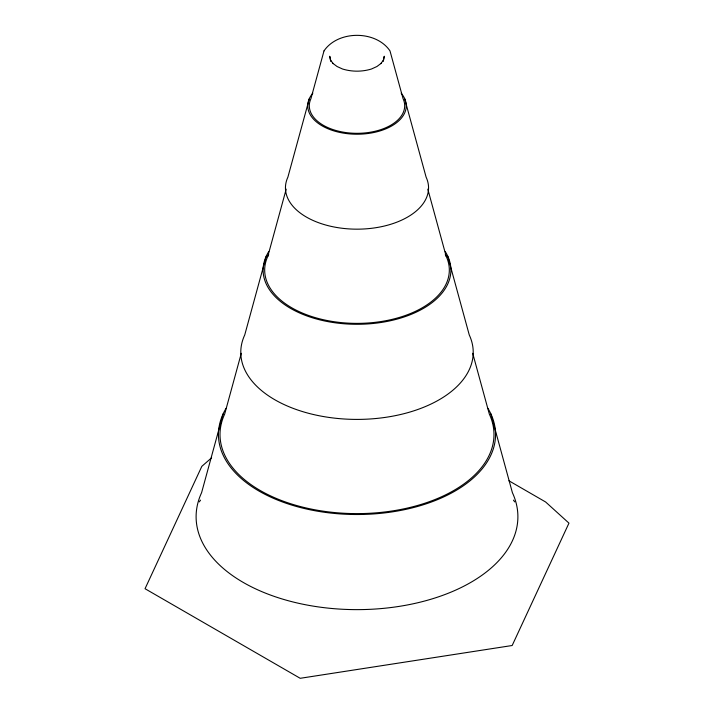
<?xml version="1.0" encoding="UTF-8"?>
<svg xmlns="http://www.w3.org/2000/svg" width="714" height="714" viewBox="0 0 714 714"><rect width="100%" height="100%" fill="white"/><g stroke="black" fill="none" stroke-linecap="round" stroke-linejoin="round"><path stroke-width="1.07" d="M383.204 61.449L384.284 56.245L383.356 60.324L383.65 59.762L380.892 63.608L381.401 63.153L376.921 66.518L371.467 69.008C362.087 71.882 351.913 71.882 342.533 69.008L337.079 66.518L332.599 63.153L333.108 63.608L330.35 59.762L330.644 60.324L329.716 56.245L330.796 61.449M223.161 413.817L201.589 492.705A160.891 92.891 0 0 0 357 609.631A160.891 92.891 0 0 0 512.411 492.705L490.839 413.817M266.313 256.049L244.741 334.937A116.221 67.098 0 0 0 357 419.404A116.221 67.098 0 0 0 469.259 334.937L447.687 256.049M309.421 98.425L287.885 177.17A71.552 41.305 0 0 0 357 229.167A71.552 41.305 0 0 0 426.115 177.17L404.579 98.425M241.296 353.296L224.678 414.058A136.99 79.093 0 0 0 357 513.616A136.99 79.093 0 0 0 489.322 414.058L472.704 353.296M267.83 256.29L286.198 189.13M199.295 501.888L200.545 500.139M211.603 457.826L201.83 466.34L145.04 588.72L300.201 678.3L512.17 645.51L568.96 523.139L545.612 501.978L508.921 480.79M513.455 500.139L514.705 501.888M427.802 189.13L446.17 256.29M487.948 408.381A138.561 79.995 0 0 1 357 514.517A138.561 79.995 0 0 1 226.052 408.381M445.233 251.551A93.882 54.202 0 0 1 357 324.29A93.882 54.202 0 0 1 268.767 251.551M445.295 254.514A92.32 53.3 0 0 1 357 323.38A92.32 53.3 0 0 1 268.705 254.514M401.17 93.204A49.257 28.435 0 0 1 357 134.223A49.257 28.435 0 0 1 312.83 93.204M324.004 50.899L310.938 98.666A47.686 27.534 0 0 0 357 133.322A47.686 27.534 0 0 0 403.062 98.666L389.996 50.899C375.948 30.166 338.052 30.166 324.004 50.899"/></g></svg>
